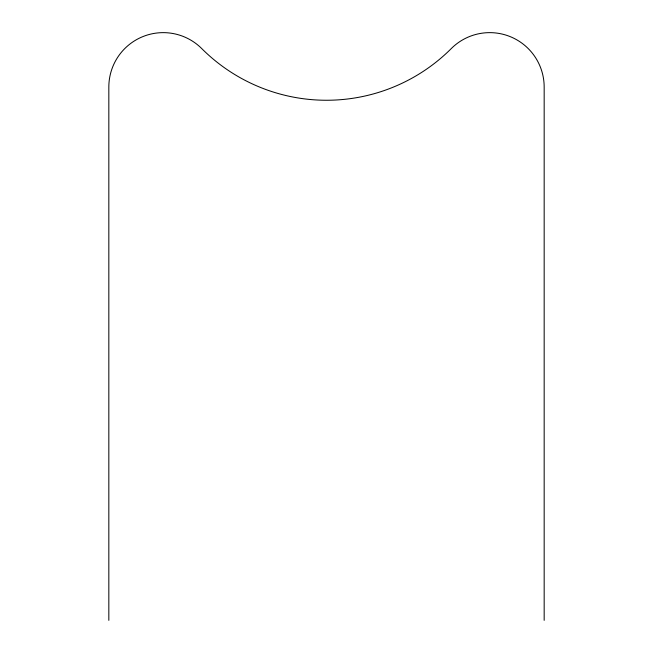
<?xml version="1.0" encoding="UTF-8"?>
<svg xmlns="http://www.w3.org/2000/svg" width="653" height="653" viewBox="0 0 653 653"><rect width="100%" height="100%" fill="white"/><g stroke="black" fill="none" stroke-linecap="round" stroke-linejoin="round"><path stroke-width="0.98" d="M544.169 620.35L544.169 87.053A54.419 54.419 0 0 0 451.272 48.575A176.457 176.457 0 0 1 201.728 48.575A54.419 54.419 0 0 0 108.831 87.053L108.831 620.35"/></g></svg>
